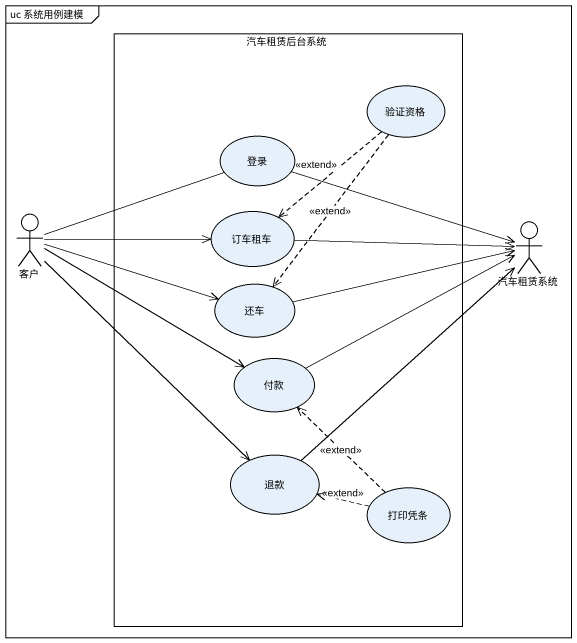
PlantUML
@startuml
mainframe uc 系统用例建模
rectangle 汽车租赁后台系统 {
  usecase 验证资格
  usecase 登录
  usecase 订车租车
  usecase 还车
  usecase 付款
  usecase 退款
  usecase 打印凭条
}
actor 客户
actor 汽车租赁系统
验证资格 ..> 订车租车 : <<extend>>
验证资格 ..> 还车 : <<extend>>
客户 -right- 登录
客户 -right-> 订车租车
客户 -right-> 还车
客户 -right-> 付款
客户 --> 退款
汽车租赁系统 <-left- 登录
汽车租赁系统 <-left- 订车租车
汽车租赁系统 <-left- 还车
汽车租赁系统 <-left- 付款
汽车租赁系统 <-- 退款
打印凭条 .up.> 付款 : <<extend>>
打印凭条 .left.> 退款 : <<extend>>
@enduml
